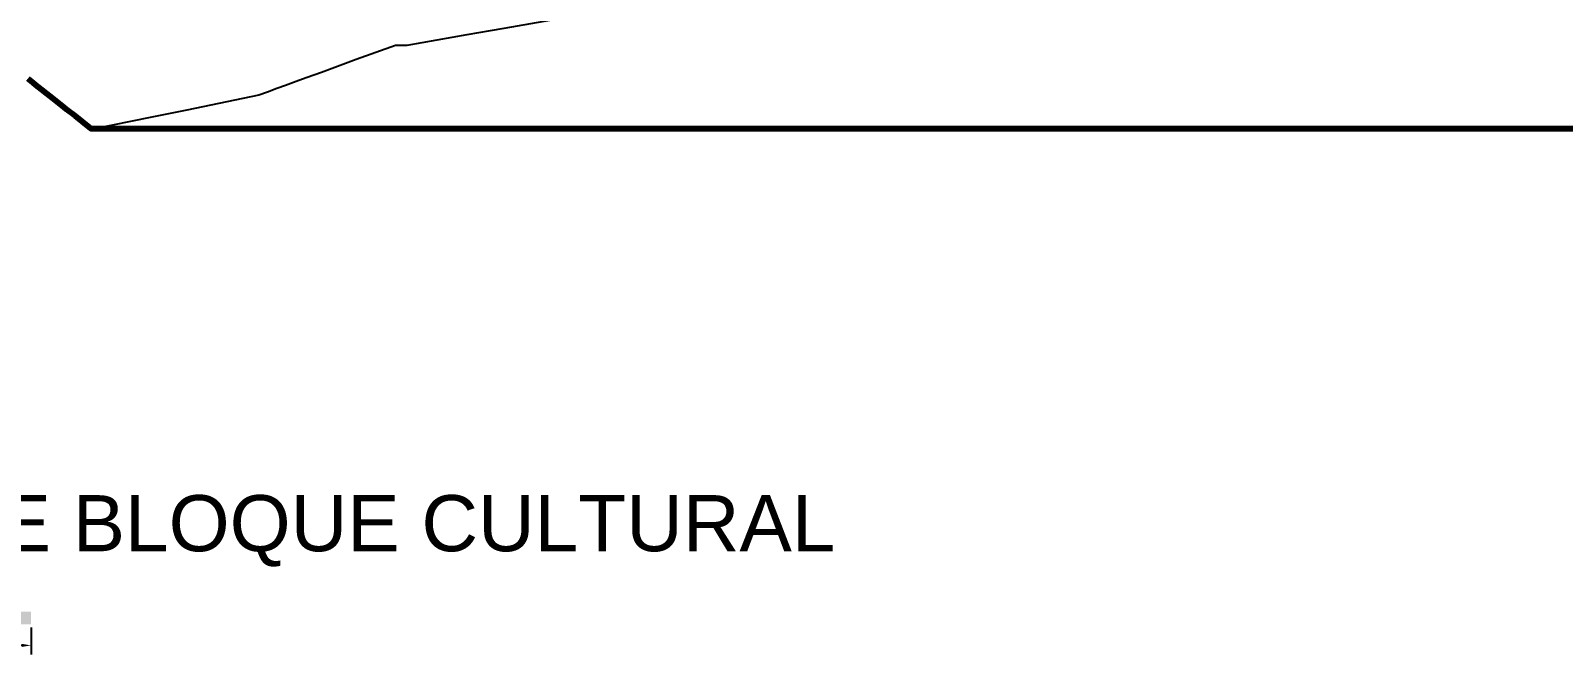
# Model space of a CAD drawing. Header units: metres. Extents: x -57 to 501, y 45 to 307.
# Drawn here: x 74.42 to 105.17, y 231.94 to 244.45 of the extents above; entities that cross this region are included whole.
import ezdxf

# ---------------------------------------------------------------- set-up
doc = ezdxf.new("R2010")
doc.units = ezdxf.units.M
doc.layers.add('Acotación', color=250, linetype='Continuous', lineweight=9)
doc.layers.add('Lámina', color=7, linetype='Continuous', lineweight=30)
doc.layers.add('atras', color=7, linetype='Continuous')
doc.styles.add('Anotativo', font='arial.ttf')
doc.dimstyles.get("Standard").update_dxf_attribs({"dimtxt": 0.18, "dimasz": 0.18, "dimexe": 0.18, "dimexo": 0.0625, "dimgap": 0.09, "dimtad": 0, "dimtih": 1, "dimtoh": 1, "dimdec": 1, "dimzin": 0, "dimdsep": 46, "dimtxsty": 'Standard', "dimcen": 0.09, "dimadec": 0, "dimazin": 0, "dimtfac": 1, "dimtdec": 1, "dimtofl": 0, "dimtmove": 0, "dimatfit": 3, "dimfxl": 1, "dimtolj": 1, "dimtzin": 0, "dimarcsym": 0})

# ---------------------------------------------------------------- blocks, each defined once
blk = doc.blocks.new('*D77')
at = {"layer": 'Acotación', "color": 0, "lineweight": -2, "transparency": 16777216}
for p, q in [((68.427, 232.479), (68.427, 231.938)), ((74.427, 232.479), (74.427, 231.938)), ((68.607, 232.118), (71.172, 232.118)), ((74.247, 232.118), (71.682, 232.118))]:
    blk.add_line(p, q, dxfattribs=at)
at = {"layer": 'Acotación', "color": 0, "transparency": 16777216}
for points in [[(68.607, 232.148), (68.607, 232.088), (68.427, 232.118)], [(74.247, 232.148), (74.247, 232.088), (74.427, 232.118)]]:
    blk.add_solid(points, dxfattribs=at)
at = {"layer": 'Defpoints', "color": 0, "transparency": 16777216}
for p in [(68.427, 232.542), (74.427, 232.542), (74.427, 232.118)]:
    blk.add_point(p, dxfattribs=at)
at = {"layer": 'Acotación', "color": 0, "transparency": 16777216, "insert": (71.427, 232.118), "char_height": 0.18, "attachment_point": 5}
blk.add_mtext('\\A1;6.0', dxfattribs=at)

msp = doc.modelspace()

# ---------------------------------------------------------------- hatches: boundary and pattern name
at = {"layer": 'Acotación'}
h = msp.add_hatch(color=256, dxfattribs=at)
h.dxf.hatch_style = 1
h.paths.add_polyline_path([(68.427, 232.792), (65.427, 232.792), (65.427, 232.542), (68.427, 232.542)])
h.paths.add_polyline_path([(74.427, 232.792), (71.427, 232.792), (71.427, 232.542), (74.427, 232.542)])

# ---------------------------------------------------------------- linework, layer by layer
at = {"color": 9, "true_color": 0xc7c8ca}
msp.add_lwpolyline([(99.047, 245.159), (94.147, 245.159), (92.197, 245.159), (90.687, 245.159), (88.997, 245.159), (88.137, 245.159), (87.657, 245.159), (83.913, 244.501), (83.641, 244.453), (83.172, 244.371), (81.967, 244.159), (81.737, 244.159), (80.953, 243.873), (80.253, 243.617), (79.965, 243.512), (79.802, 243.453), (79.53, 243.354), (79.358, 243.291), (79.171, 243.223), (78.997, 243.159), (77.553, 242.862), (76.853, 242.719), (75.634, 242.468)], dxfattribs=at)
at = {"layer": 'atras', "lineweight": 80}
msp.add_lwpolyline([(107.284, 242.487), (105.094, 242.487), (103.444, 242.487), (102.614, 242.487), (93.07, 242.487), (92.784, 242.487), (92.37, 242.487), (87.324, 242.487), (85.324, 242.487), (83.264, 242.487), (81.444, 242.487), (78.244, 242.487), (78.07, 242.487), (77.37, 242.487), (76.294, 242.487), (75.634, 242.487), (75.46, 242.623), (75.317, 242.736), (75.141, 242.875), (75.095, 242.912), (74.861, 243.097), (74.524, 243.363), (74.471, 243.405), (74.367, 243.487)], dxfattribs=at)

# ---------------------------------------------------------------- texts
at = {"layer": 'Lámina', "color": 7, "linetype": 'Continuous', "style": 'Anotativo'}
msp.add_text('FACHADA NORTE BLOQUE CULTURAL', height=1.12652, dxfattribs=at).set_placement((61.363, 234.007))

# ---------------------------------------------------------------- dimensions: what is measured, and where the dimension line sits
at = {"layer": 'Acotación'}
dim = msp.add_linear_dim(base=(74.427, 232.118), p1=(68.427, 232.542), p2=(74.427, 232.542), dimstyle='Standard', dxfattribs=at)
dim.commit()
dim.dimension.update_dxf_attribs({"geometry": '*D77', "text_midpoint": (71.427, 232.118)})

doc.saveas('drawing.dxf')
